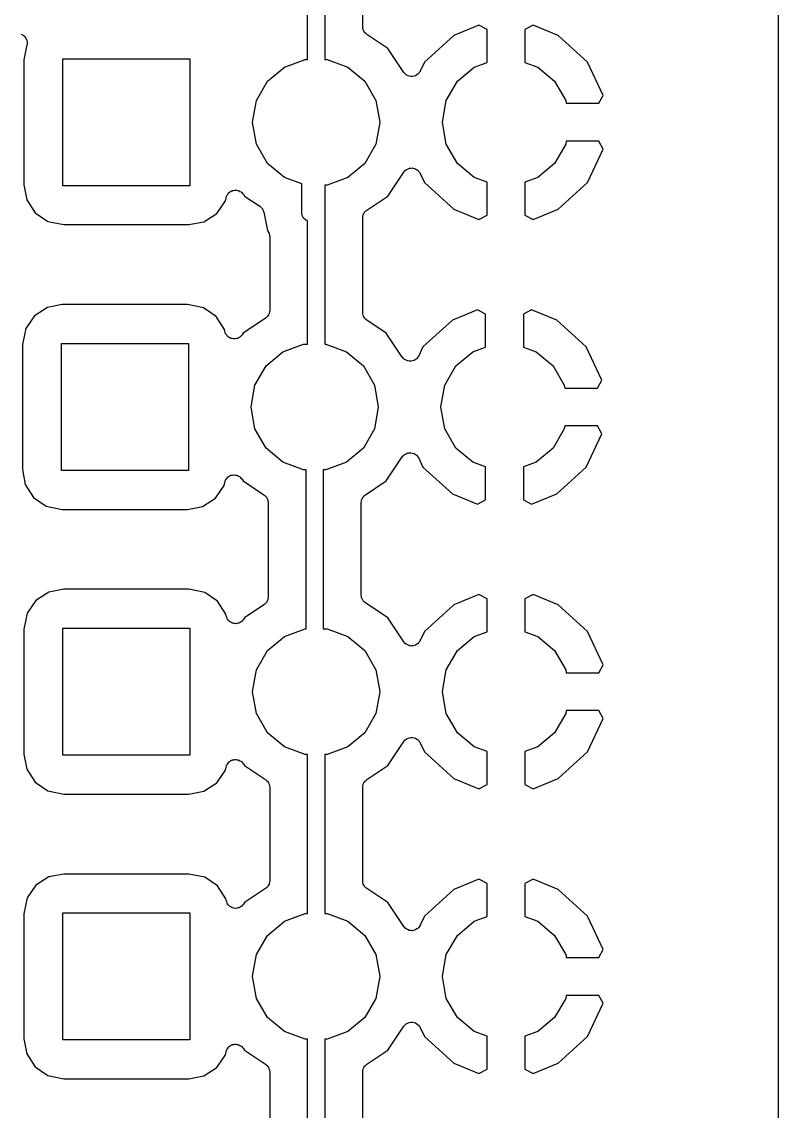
# Model space of a CAD drawing. Extents: x 127.4 to 176.4, y -111.4 to -62.3.
# Drawn here: x 166.32 to 176.44, y -94.51 to -79.93 of the extents above; entities that cross this region are included whole.
import ezdxf

# ---------------------------------------------------------------- set-up
doc = ezdxf.new("R2010")
doc.units = 0
doc.header["$MEASUREMENT"] = 0
doc.layers.add('BLACK', color=7, linetype='CONTINUOUS')

msp = doc.modelspace()

# ---------------------------------------------------------------- linework, layer by layer
at = {"layer": 'Black'}
for p, q in [((176.442, -66.3842), (176.442, -107.607)), ((170.146, -80.4325), (170.146, -79.7673)), ((170.374, -79.72), (170.374, -80.4325)), ((170.882, -79.9928), (170.882, -79.7325)), ((170.885, -80.0104), (170.882, -79.9928)), ((170.887, -80.0283), (170.885, -80.0104)), ((170.889, -80.0321), (170.887, -80.0283)), ((170.89, -80.0362), (170.889, -80.0321)), ((170.899, -80.0517), (170.89, -80.0362)), ((170.907, -80.0678), (170.899, -80.0517)), ((170.91, -80.0708), (170.907, -80.0678)), ((170.912, -80.0744), (170.91, -80.0708)), ((172.437, -79.9715), (172.102, -80.11)), ((172.546, -80.0293), (172.437, -79.9715)), ((172.546, -80.4712), (172.546, -80.0293)), ((173.163, -79.9715), (173.054, -80.0293)), ((173.054, -80.0293), (173.054, -80.4712)), ((173.498, -80.11), (173.163, -79.9715)), ((166.312, -80.0911), (166.33, -80.1018)), ((166.33, -80.1018), (166.347, -80.112)), ((166.347, -80.112), (166.348, -80.1133)), ((166.348, -80.1133), (166.35, -80.1141)), ((166.35, -80.1141), (166.363, -80.1301)), ((166.363, -80.1301), (166.376, -80.1458)), ((166.376, -80.1458), (166.376, -80.1473)), ((166.376, -80.1473), (166.377, -80.1486)), ((166.377, -80.1486), (166.384, -80.168)), ((166.384, -80.168), (166.391, -80.1872)), ((166.391, -80.1872), (166.391, -80.1889)), ((166.391, -80.1889), (166.391, -80.1904)), ((166.391, -80.1904), (166.391, -80.2109)), ((166.391, -80.2109), (166.391, -80.2314)), ((170.926, -80.0859), (170.912, -80.0744)), ((170.939, -80.0983), (170.926, -80.0859)), ((171.218, -80.2853), (170.939, -80.0983)), ((172.102, -80.11), (171.709, -80.4684)), ((173.891, -80.4684), (173.498, -80.11)), ((166.39, -80.2345), (166.35, -80.4356)), ((166.391, -80.2314), (166.39, -80.2329)), ((166.39, -80.2329), (166.39, -80.2345)), ((171.432, -80.605), (171.218, -80.2853)), ((166.35, -80.4356), (166.35, -82.111)), ((166.87, -82.1229), (166.87, -80.4229)), ((166.87, -80.4229), (168.57, -80.4229)), ((168.57, -80.4229), (168.57, -82.1229)), ((169.835, -80.5335), (170.112, -80.4325)), ((170.112, -80.4325), (170.146, -80.4325)), ((170.374, -80.4325), (170.408, -80.4325)), ((170.408, -80.4325), (170.685, -80.5335)), ((171.709, -80.4684), (171.653, -80.5884)), ((172.375, -80.5335), (172.546, -80.4712)), ((173.054, -80.4712), (173.225, -80.5335)), ((174.1, -80.9128), (173.891, -80.4684)), ((169.609, -80.7232), (169.835, -80.5335)), ((170.685, -80.5335), (170.911, -80.7232)), ((171.433, -80.6059), (171.432, -80.605)), ((171.433, -80.607), (171.433, -80.6059)), ((171.448, -80.6217), (171.433, -80.607)), ((171.463, -80.6368), (171.448, -80.6217)), ((171.464, -80.6374), (171.463, -80.6368)), ((171.465, -80.6382), (171.464, -80.6374)), ((171.483, -80.6471), (171.465, -80.6382)), ((171.502, -80.6563), (171.483, -80.6471)), ((171.589, -80.6507), (171.569, -80.6556)), ((171.59, -80.65), (171.589, -80.6507)), ((171.591, -80.6497), (171.59, -80.65)), ((171.608, -80.6378), (171.591, -80.6497)), ((171.626, -80.6261), (171.608, -80.6378)), ((171.627, -80.6245), (171.626, -80.6252)), ((171.626, -80.6252), (171.626, -80.6261)), ((171.639, -80.6074), (171.627, -80.6245)), ((171.652, -80.5906), (171.639, -80.6074)), ((171.653, -80.5884), (171.652, -80.5894)), ((171.652, -80.5894), (171.652, -80.5906)), ((172.149, -80.7232), (172.375, -80.5335)), ((173.225, -80.5335), (173.451, -80.7232)), ((169.461, -80.9789), (169.609, -80.7232)), ((170.911, -80.7232), (171.059, -80.9789)), ((171.503, -80.6565), (171.502, -80.6563)), ((171.504, -80.657), (171.503, -80.6565)), ((171.525, -80.6589), (171.504, -80.657)), ((171.546, -80.6611), (171.525, -80.6589)), ((171.547, -80.6608), (171.546, -80.6611)), ((171.548, -80.661), (171.547, -80.6608)), ((171.569, -80.6556), (171.548, -80.661)), ((172.001, -80.9789), (172.149, -80.7232)), ((173.451, -80.7232), (173.599, -80.9789)), ((174.044, -81.0189), (174.1, -80.9128)), ((169.41, -81.2696), (169.461, -80.9789)), ((171.059, -80.9789), (171.11, -81.2696)), ((171.95, -81.2696), (172.001, -80.9789)), ((173.599, -80.9789), (173.606, -81.0189)), ((173.606, -81.0189), (174.044, -81.0189)), ((169.41, -81.2761), (169.41, -81.2696)), ((169.461, -81.5668), (169.41, -81.2761)), ((171.11, -81.2761), (171.059, -81.5668)), ((171.11, -81.2696), (171.11, -81.2761)), ((171.95, -81.2761), (171.95, -81.2696)), ((172.001, -81.5668), (171.95, -81.2761)), ((173.606, -81.5269), (173.599, -81.5668)), ((174.044, -81.5269), (173.606, -81.5269)), ((174.1, -81.6329), (174.044, -81.5269)), ((169.609, -81.8225), (169.461, -81.5668)), ((171.059, -81.5668), (170.911, -81.8225)), ((172.149, -81.8225), (172.001, -81.5668)), ((173.599, -81.5668), (173.451, -81.8225)), ((173.891, -82.0774), (174.1, -81.6329)), ((169.835, -82.0122), (169.609, -81.8225)), ((170.911, -81.8225), (170.685, -82.0122)), ((171.218, -82.2604), (171.432, -81.9407)), ((171.432, -81.9407), (171.433, -81.9399)), ((171.433, -81.9387), (171.448, -81.924)), ((171.433, -81.9399), (171.433, -81.9387)), ((171.448, -81.924), (171.463, -81.9089)), ((171.463, -81.9089), (171.464, -81.9083)), ((171.464, -81.9083), (171.465, -81.9075)), ((171.465, -81.9075), (171.483, -81.8986)), ((171.483, -81.8986), (171.502, -81.8894)), ((171.502, -81.8894), (171.503, -81.8892)), ((171.503, -81.8892), (171.504, -81.8887)), ((171.504, -81.8887), (171.525, -81.8868)), ((171.525, -81.8868), (171.546, -81.8846)), ((171.546, -81.8846), (171.547, -81.8849)), ((171.547, -81.8849), (171.548, -81.8848)), ((171.548, -81.8848), (171.569, -81.8901)), ((171.569, -81.8901), (171.589, -81.8951)), ((171.589, -81.8951), (171.59, -81.8957)), ((171.59, -81.8957), (171.591, -81.8961)), ((171.591, -81.8961), (171.608, -81.908)), ((171.608, -81.908), (171.626, -81.9196)), ((171.626, -81.9196), (171.626, -81.9206)), ((171.626, -81.9206), (171.627, -81.9213)), ((171.627, -81.9213), (171.639, -81.9383)), ((171.639, -81.9383), (171.652, -81.9551)), ((171.652, -81.9551), (171.652, -81.9563)), ((171.652, -81.9563), (171.653, -81.9573)), ((171.653, -81.9573), (171.709, -82.0774)), ((172.375, -82.0122), (172.149, -81.8225)), ((173.451, -81.8225), (173.225, -82.0122)), ((166.35, -82.111), (166.387, -82.3103)), ((170.066, -82.0962), (169.835, -82.0122)), ((170.066, -82.4821), (170.066, -82.0962)), ((170.685, -82.0122), (170.408, -82.1132)), ((171.709, -82.0774), (172.102, -82.4357)), ((172.546, -82.0745), (172.375, -82.0122)), ((172.546, -82.5164), (172.546, -82.0745)), ((173.225, -82.0122), (173.054, -82.0745)), ((173.054, -82.0745), (173.054, -82.5164)), ((173.498, -82.4357), (173.891, -82.0774)), ((168.57, -82.1229), (166.87, -82.1229)), ((169.062, -82.2669), (169.066, -82.2511)), ((169.066, -82.2511), (169.07, -82.2465)), ((169.07, -82.2465), (169.072, -82.2411)), ((169.072, -82.2411), (169.083, -82.2288)), ((169.083, -82.2288), (169.092, -82.2156)), ((169.092, -82.2156), (169.097, -82.2123)), ((169.097, -82.2123), (169.101, -82.208)), ((169.101, -82.208), (169.115, -82.2002)), ((169.115, -82.2002), (169.129, -82.1911)), ((169.129, -82.1911), (169.135, -82.1897)), ((169.135, -82.1897), (169.14, -82.1869)), ((169.14, -82.1869), (169.156, -82.1845)), ((169.156, -82.1845), (169.172, -82.1806)), ((169.172, -82.1806), (169.178, -82.1812)), ((169.178, -82.1812), (169.183, -82.1804)), ((169.183, -82.1804), (169.199, -82.1836)), ((169.199, -82.1836), (169.216, -82.1854)), ((169.216, -82.1854), (169.221, -82.188)), ((169.221, -82.188), (169.227, -82.1891)), ((169.227, -82.1891), (169.24, -82.1977)), ((169.24, -82.1977), (169.255, -82.2049)), ((169.255, -82.2049), (169.259, -82.2091)), ((169.259, -82.2091), (169.264, -82.2121)), ((169.264, -82.2121), (169.274, -82.2249)), ((169.274, -82.2249), (169.286, -82.2368)), ((169.286, -82.2368), (169.302, -82.2604)), ((170.408, -82.1132), (170.374, -82.1132)), ((170.374, -82.1132), (170.374, -84.2439)), ((166.387, -82.3103), (166.499, -82.4839)), ((168.931, -82.4941), (169.047, -82.3243)), ((169.047, -82.3243), (169.056, -82.2821)), ((169.056, -82.2821), (169.062, -82.2669)), ((169.302, -82.2604), (169.505, -82.3966)), ((169.505, -82.3966), (169.509, -82.4004)), ((169.509, -82.4004), (169.514, -82.4031)), ((169.514, -82.4031), (169.525, -82.4156)), ((170.939, -82.4474), (171.218, -82.2604)), ((166.499, -82.4839), (166.669, -82.5999)), ((168.757, -82.6058), (168.931, -82.4941)), ((169.525, -82.4156), (169.537, -82.4271)), ((169.537, -82.4271), (169.54, -82.4321)), ((169.54, -82.4321), (169.543, -82.4363)), ((169.543, -82.4363), (169.549, -82.4518)), ((169.549, -82.4518), (169.557, -82.4666)), ((169.557, -82.4666), (169.557, -82.4722)), ((169.557, -82.4722), (169.559, -82.4774)), ((169.559, -82.4774), (169.607, -82.7193)), ((170.073, -82.5212), (170.066, -82.4821)), ((170.092, -82.5556), (170.073, -82.5212)), ((170.882, -82.553), (170.885, -82.5353)), ((170.885, -82.5353), (170.887, -82.5174)), ((170.887, -82.5174), (170.889, -82.5137)), ((170.889, -82.5137), (170.89, -82.5095)), ((170.89, -82.5095), (170.899, -82.494)), ((170.899, -82.494), (170.907, -82.4779)), ((170.907, -82.4779), (170.91, -82.475)), ((170.91, -82.475), (170.912, -82.4713)), ((170.912, -82.4713), (170.926, -82.4598)), ((170.926, -82.4598), (170.939, -82.4474)), ((172.102, -82.4357), (172.437, -82.5742)), ((172.437, -82.5742), (172.546, -82.5164)), ((173.054, -82.5164), (173.163, -82.5742)), ((173.163, -82.5742), (173.498, -82.4357)), ((166.669, -82.5999), (166.883, -82.6433)), ((166.883, -82.6433), (168.558, -82.6433)), ((168.558, -82.6433), (168.757, -82.6058)), ((170.123, -82.5811), (170.092, -82.5556)), ((170.146, -82.5894), (170.123, -82.5811)), ((170.146, -84.2439), (170.146, -82.5894)), ((170.882, -83.8175), (170.882, -82.553)), ((169.607, -82.7193), (169.616, -82.7326)), ((169.616, -82.7326), (169.622, -82.7466)), ((169.622, -82.7466), (169.63, -82.7598)), ((169.63, -82.7598), (169.631, -82.7666)), ((169.631, -82.7666), (169.634, -82.773)), ((169.634, -82.773), (169.635, -82.7882)), ((169.635, -82.7882), (169.638, -82.8032)), ((169.638, -82.8032), (169.638, -83.7908)), ((166.862, -83.7138), (166.663, -83.7513)), ((168.537, -83.7138), (166.862, -83.7138)), ((168.751, -83.7572), (168.537, -83.7138)), ((166.663, -83.7513), (166.489, -83.8631)), ((168.921, -83.8732), (168.751, -83.7572)), ((169.621, -83.8498), (169.613, -83.8659)), ((169.63, -83.8343), (169.621, -83.8498)), ((169.631, -83.8301), (169.63, -83.8343)), ((169.633, -83.8264), (169.631, -83.8301)), ((169.635, -83.8085), (169.633, -83.8264)), ((169.638, -83.7908), (169.635, -83.8085)), ((170.885, -83.8352), (170.882, -83.8175)), ((170.887, -83.8531), (170.885, -83.8352)), ((170.889, -83.8568), (170.887, -83.8531)), ((170.89, -83.861), (170.889, -83.8568)), ((170.899, -83.8765), (170.89, -83.861)), ((172.417, -83.783), (172.082, -83.9215)), ((172.526, -83.8407), (172.417, -83.783)), ((172.526, -84.2827), (172.526, -83.8407)), ((173.143, -83.783), (173.034, -83.8407)), ((173.034, -83.8407), (173.034, -84.2827)), ((173.478, -83.9215), (173.143, -83.783)), ((166.489, -83.8631), (166.373, -84.0328)), ((169.033, -84.0468), (168.921, -83.8732)), ((169.581, -83.8964), (169.282, -84.0967)), ((169.594, -83.884), (169.581, -83.8964)), ((169.608, -83.8725), (169.594, -83.884)), ((169.61, -83.8688), (169.608, -83.8725)), ((169.613, -83.8659), (169.61, -83.8688)), ((170.907, -83.8926), (170.899, -83.8765)), ((170.91, -83.8955), (170.907, -83.8926)), ((170.912, -83.8992), (170.91, -83.8955)), ((170.926, -83.9107), (170.912, -83.8992)), ((170.939, -83.9231), (170.926, -83.9107)), ((171.198, -84.0967), (170.939, -83.9231)), ((172.082, -83.9215), (171.689, -84.2798)), ((173.871, -84.2798), (173.478, -83.9215)), ((166.373, -84.0328), (166.33, -84.247)), ((169.037, -84.0702), (169.033, -84.0468)), ((169.043, -84.0863), (169.037, -84.0702)), ((169.048, -84.1029), (169.043, -84.0863)), ((169.051, -84.1069), (169.048, -84.1029)), ((169.053, -84.1115), (169.051, -84.1069)), ((169.064, -84.1246), (169.053, -84.1115)), ((169.074, -84.1385), (169.064, -84.1246)), ((169.078, -84.1412), (169.074, -84.1385)), ((169.082, -84.145), (169.078, -84.1412)), ((169.097, -84.1534), (169.082, -84.145)), ((169.111, -84.163), (169.097, -84.1534)), ((169.237, -84.1492), (169.222, -84.1568)), ((169.241, -84.1456), (169.237, -84.1492)), ((169.245, -84.1431), (169.241, -84.1456)), ((169.256, -84.1298), (169.245, -84.1431)), ((169.268, -84.1173), (169.256, -84.1298)), ((169.282, -84.0967), (169.268, -84.1173)), ((171.412, -84.4164), (171.198, -84.0967)), ((166.33, -84.247), (166.33, -85.9224)), ((166.85, -85.9343), (166.85, -84.2343)), ((166.85, -84.2343), (168.55, -84.2343)), ((168.55, -84.2343), (168.55, -85.9343)), ((169.116, -84.1642), (169.111, -84.163)), ((169.12, -84.1666), (169.116, -84.1642)), ((169.137, -84.1694), (169.12, -84.1666)), ((169.154, -84.1735), (169.137, -84.1694)), ((169.159, -84.1729), (169.154, -84.1735)), ((169.164, -84.1737), (169.159, -84.1729)), ((169.181, -84.1705), (169.164, -84.1737)), ((169.198, -84.1687), (169.181, -84.1705)), ((169.202, -84.1665), (169.198, -84.1687)), ((169.207, -84.1656), (169.202, -84.1665)), ((169.222, -84.1568), (169.207, -84.1656)), ((169.815, -84.3449), (170.092, -84.2439)), ((170.092, -84.2439), (170.146, -84.2439)), ((170.374, -84.2439), (170.388, -84.2439)), ((170.388, -84.2439), (170.665, -84.3449)), ((171.689, -84.2798), (171.633, -84.3998)), ((172.355, -84.3449), (172.526, -84.2827)), ((173.034, -84.2827), (173.205, -84.3449)), ((174.08, -84.7243), (173.871, -84.2798)), ((169.589, -84.5347), (169.815, -84.3449)), ((170.665, -84.3449), (170.891, -84.5347)), ((171.413, -84.4173), (171.412, -84.4164)), ((171.413, -84.4184), (171.413, -84.4173)), ((171.428, -84.4332), (171.413, -84.4184)), ((171.443, -84.4483), (171.428, -84.4332)), ((171.606, -84.4376), (171.588, -84.4492)), ((171.607, -84.4359), (171.606, -84.4366)), ((171.606, -84.4366), (171.606, -84.4376)), ((171.619, -84.4188), (171.607, -84.4359)), ((171.632, -84.402), (171.619, -84.4188)), ((171.633, -84.3998), (171.632, -84.4008)), ((171.632, -84.4008), (171.632, -84.402)), ((172.129, -84.5347), (172.355, -84.3449)), ((173.205, -84.3449), (173.431, -84.5347)), ((169.441, -84.7903), (169.589, -84.5347)), ((170.891, -84.5347), (171.039, -84.7903)), ((171.444, -84.4488), (171.443, -84.4483)), ((171.445, -84.4497), (171.444, -84.4488)), ((171.463, -84.4585), (171.445, -84.4497)), ((171.482, -84.4678), (171.463, -84.4585)), ((171.483, -84.4679), (171.482, -84.4678)), ((171.484, -84.4684), (171.483, -84.4679)), ((171.505, -84.4703), (171.484, -84.4684)), ((171.526, -84.4726), (171.505, -84.4703)), ((171.527, -84.4723), (171.526, -84.4726)), ((171.528, -84.4724), (171.527, -84.4723)), ((171.549, -84.467), (171.528, -84.4724)), ((171.569, -84.4621), (171.549, -84.467)), ((171.57, -84.4614), (171.569, -84.4621)), ((171.571, -84.4611), (171.57, -84.4614)), ((171.588, -84.4492), (171.571, -84.4611)), ((171.981, -84.7903), (172.129, -84.5347)), ((173.431, -84.5347), (173.579, -84.7903)), ((174.024, -84.8303), (174.08, -84.7243)), ((169.39, -85.081), (169.441, -84.7903)), ((171.039, -84.7903), (171.09, -85.081)), ((171.93, -85.081), (171.981, -84.7903)), ((173.579, -84.7903), (173.586, -84.8303)), ((173.586, -84.8303), (174.024, -84.8303)), ((169.39, -85.0875), (169.39, -85.081)), ((169.441, -85.3782), (169.39, -85.0875)), ((171.09, -85.0875), (171.039, -85.3782)), ((171.09, -85.081), (171.09, -85.0875)), ((171.93, -85.0875), (171.93, -85.081)), ((171.981, -85.3782), (171.93, -85.0875)), ((169.589, -85.6339), (169.441, -85.3782)), ((171.039, -85.3782), (170.891, -85.6339)), ((172.129, -85.6339), (171.981, -85.3782)), ((173.579, -85.3782), (173.431, -85.6339)), ((173.586, -85.3383), (173.579, -85.3782)), ((174.024, -85.3383), (173.586, -85.3383)), ((173.871, -85.8888), (174.08, -85.4443)), ((174.08, -85.4443), (174.024, -85.3383)), ((169.815, -85.8237), (169.589, -85.6339)), ((170.891, -85.6339), (170.665, -85.8237)), ((171.198, -86.0719), (171.412, -85.7522)), ((171.412, -85.7522), (171.413, -85.7513)), ((171.413, -85.7502), (171.428, -85.7354)), ((171.413, -85.7513), (171.413, -85.7502)), ((171.428, -85.7354), (171.443, -85.7203)), ((171.443, -85.7203), (171.444, -85.7198)), ((171.444, -85.7198), (171.445, -85.7189)), ((171.445, -85.7189), (171.463, -85.71)), ((171.463, -85.71), (171.482, -85.7008)), ((171.482, -85.7008), (171.483, -85.7007)), ((171.483, -85.7007), (171.484, -85.7001)), ((171.484, -85.7001), (171.505, -85.6983)), ((171.505, -85.6983), (171.526, -85.696)), ((171.526, -85.696), (171.527, -85.6963)), ((171.527, -85.6963), (171.528, -85.6962)), ((171.528, -85.6962), (171.549, -85.7015)), ((171.549, -85.7015), (171.569, -85.7065)), ((171.569, -85.7065), (171.57, -85.7072)), ((171.57, -85.7072), (171.571, -85.7075)), ((171.571, -85.7075), (171.588, -85.7194)), ((171.588, -85.7194), (171.606, -85.731)), ((171.606, -85.731), (171.606, -85.732)), ((171.606, -85.732), (171.607, -85.7327)), ((171.607, -85.7327), (171.619, -85.7497)), ((171.619, -85.7497), (171.632, -85.7666)), ((172.355, -85.8237), (172.129, -85.6339)), ((173.431, -85.6339), (173.205, -85.8237)), ((170.092, -85.9246), (169.815, -85.8237)), ((170.665, -85.8237), (170.388, -85.9246)), ((171.632, -85.7666), (171.632, -85.7677)), ((171.632, -85.7677), (171.633, -85.7687)), ((171.633, -85.7687), (171.689, -85.8888)), ((171.689, -85.8888), (172.082, -86.2471)), ((172.526, -85.8859), (172.355, -85.8237)), ((172.526, -86.3279), (172.526, -85.8859)), ((173.205, -85.8237), (173.034, -85.8859)), ((173.034, -85.8859), (173.034, -86.3279)), ((173.478, -86.2471), (173.871, -85.8888)), ((166.33, -85.9224), (166.367, -86.1217)), ((168.55, -85.9343), (166.85, -85.9343)), ((169.052, -86.0525), (169.063, -86.0402)), ((169.063, -86.0402), (169.072, -86.027)), ((169.072, -86.027), (169.077, -86.0238)), ((169.077, -86.0238), (169.081, -86.0194)), ((169.081, -86.0194), (169.095, -86.0116)), ((169.095, -86.0116), (169.109, -86.0025)), ((169.109, -86.0025), (169.115, -86.0011)), ((169.115, -86.0011), (169.12, -85.9983)), ((169.12, -85.9983), (169.136, -85.9959)), ((169.136, -85.9959), (169.152, -85.992)), ((169.152, -85.992), (169.158, -85.9926)), ((169.158, -85.9926), (169.163, -85.9918)), ((169.163, -85.9918), (169.179, -85.995)), ((169.179, -85.995), (169.196, -85.9968)), ((169.196, -85.9968), (169.201, -85.9994)), ((169.201, -85.9994), (169.207, -86.0005)), ((169.207, -86.0005), (169.22, -86.0091)), ((169.22, -86.0091), (169.235, -86.0163)), ((169.235, -86.0163), (169.239, -86.0205)), ((169.239, -86.0205), (169.244, -86.0235)), ((169.244, -86.0235), (169.254, -86.0364)), ((169.254, -86.0364), (169.266, -86.0482)), ((169.266, -86.0482), (169.282, -86.0719)), ((170.126, -85.9246), (170.092, -85.9246)), ((170.126, -88.0554), (170.126, -85.9246)), ((170.388, -85.9246), (170.354, -85.9246)), ((170.354, -85.9246), (170.354, -88.0554)), ((166.367, -86.1217), (166.479, -86.2954)), ((168.911, -86.3055), (169.027, -86.1358)), ((169.027, -86.1358), (169.036, -86.0935)), ((169.036, -86.0935), (169.042, -86.0783)), ((169.042, -86.0783), (169.046, -86.0626)), ((169.046, -86.0626), (169.05, -86.0579)), ((169.05, -86.0579), (169.052, -86.0525)), ((169.282, -86.0719), (169.561, -86.2588)), ((170.919, -86.2588), (171.198, -86.0719)), ((166.479, -86.2954), (166.649, -86.4113)), ((168.737, -86.4172), (168.911, -86.3055)), ((169.561, -86.2588), (169.574, -86.2712)), ((169.574, -86.2712), (169.588, -86.2828)), ((169.588, -86.2828), (169.59, -86.2864)), ((169.59, -86.2864), (169.593, -86.2893)), ((169.593, -86.2893), (169.601, -86.3054)), ((169.601, -86.3054), (169.61, -86.321)), ((169.61, -86.321), (169.611, -86.3251)), ((169.611, -86.3251), (169.613, -86.3289)), ((169.613, -86.3289), (169.615, -86.3467)), ((170.865, -86.3467), (170.867, -86.3288)), ((170.867, -86.3288), (170.869, -86.3251)), ((170.869, -86.3251), (170.87, -86.321)), ((170.87, -86.321), (170.879, -86.3054)), ((170.879, -86.3054), (170.887, -86.2893)), ((170.887, -86.2893), (170.89, -86.2864)), ((170.89, -86.2864), (170.892, -86.2828)), ((170.892, -86.2828), (170.906, -86.2712)), ((170.906, -86.2712), (170.919, -86.2588)), ((172.082, -86.2471), (172.417, -86.3856)), ((172.417, -86.3856), (172.526, -86.3279)), ((173.034, -86.3279), (173.143, -86.3856)), ((173.143, -86.3856), (173.478, -86.2471)), ((166.649, -86.4113), (166.863, -86.4547)), ((166.863, -86.4547), (168.538, -86.4547)), ((168.538, -86.4547), (168.737, -86.4172)), ((169.615, -86.3467), (169.618, -86.3644)), ((169.618, -86.3644), (169.618, -87.629)), ((170.862, -86.3644), (170.865, -86.3467)), ((170.862, -87.6022), (170.862, -86.3644)), ((166.683, -87.5628), (166.509, -87.6745)), ((166.882, -87.5253), (166.683, -87.5628)), ((168.557, -87.5253), (166.882, -87.5253)), ((168.771, -87.5686), (168.557, -87.5253)), ((168.941, -87.6846), (168.771, -87.5686)), ((169.615, -87.6467), (169.613, -87.6645)), ((169.618, -87.629), (169.615, -87.6467)), ((170.865, -87.6199), (170.862, -87.6022)), ((170.867, -87.6378), (170.865, -87.6199)), ((170.869, -87.6415), (170.867, -87.6378)), ((170.87, -87.6457), (170.869, -87.6415)), ((170.879, -87.6612), (170.87, -87.6457)), ((172.437, -87.5944), (172.102, -87.7329)), ((172.546, -87.6521), (172.437, -87.5944)), ((172.546, -88.0941), (172.546, -87.6521)), ((173.163, -87.5944), (173.054, -87.6521)), ((173.054, -87.6521), (173.054, -88.0941)), ((173.498, -87.7329), (173.163, -87.5944)), ((166.509, -87.6745), (166.393, -87.8442)), ((169.053, -87.8583), (168.941, -87.6846)), ((169.561, -87.7346), (169.302, -87.9081)), ((169.574, -87.7221), (169.561, -87.7346)), ((169.588, -87.7106), (169.574, -87.7221)), ((169.59, -87.707), (169.588, -87.7106)), ((169.593, -87.7041), (169.59, -87.707)), ((169.601, -87.688), (169.593, -87.7041)), ((169.61, -87.6724), (169.601, -87.688)), ((169.611, -87.6683), (169.61, -87.6724)), ((169.613, -87.6645), (169.611, -87.6683)), ((170.887, -87.6773), (170.879, -87.6612)), ((170.89, -87.6802), (170.887, -87.6773)), ((170.892, -87.6839), (170.89, -87.6802)), ((170.906, -87.6954), (170.892, -87.6839)), ((170.919, -87.7078), (170.906, -87.6954)), ((171.218, -87.9081), (170.919, -87.7078)), ((172.102, -87.7329), (171.709, -88.0912)), ((173.891, -88.0912), (173.498, -87.7329)), ((166.393, -87.8442), (166.35, -88.0584)), ((169.057, -87.8816), (169.053, -87.8583)), ((169.063, -87.8978), (169.057, -87.8816)), ((169.068, -87.9143), (169.063, -87.8978)), ((169.071, -87.9183), (169.068, -87.9143)), ((169.073, -87.9229), (169.071, -87.9183)), ((169.084, -87.936), (169.073, -87.9229)), ((169.094, -87.9499), (169.084, -87.936)), ((169.276, -87.9412), (169.265, -87.9545)), ((169.288, -87.9287), (169.276, -87.9412)), ((169.302, -87.9081), (169.288, -87.9287)), ((171.432, -88.2278), (171.218, -87.9081)), ((166.35, -88.0584), (166.35, -89.7339)), ((166.87, -89.7457), (166.87, -88.0457)), ((166.87, -88.0457), (168.57, -88.0457)), ((168.57, -88.0457), (168.57, -89.7457)), ((169.098, -87.9526), (169.094, -87.9499)), ((169.102, -87.9564), (169.098, -87.9526)), ((169.117, -87.9648), (169.102, -87.9564)), ((169.131, -87.9744), (169.117, -87.9648)), ((169.136, -87.9756), (169.131, -87.9744)), ((169.14, -87.978), (169.136, -87.9756)), ((169.157, -87.9808), (169.14, -87.978)), ((169.174, -87.9849), (169.157, -87.9808)), ((169.179, -87.9844), (169.174, -87.9849)), ((169.184, -87.9852), (169.179, -87.9844)), ((169.201, -87.982), (169.184, -87.9852)), ((169.218, -87.9801), (169.201, -87.982)), ((169.222, -87.9779), (169.218, -87.9801)), ((169.227, -87.977), (169.222, -87.9779)), ((169.242, -87.9682), (169.227, -87.977)), ((169.257, -87.9606), (169.242, -87.9682)), ((169.261, -87.957), (169.257, -87.9606)), ((169.265, -87.9545), (169.261, -87.957)), ((169.835, -88.1563), (170.112, -88.0554)), ((170.112, -88.0554), (170.126, -88.0554)), ((170.354, -88.0554), (170.408, -88.0554)), ((170.408, -88.0554), (170.685, -88.1563)), ((171.709, -88.0912), (171.653, -88.2113)), ((174.1, -88.5357), (173.891, -88.0912)), ((169.609, -88.3461), (169.835, -88.1563)), ((170.685, -88.1563), (170.911, -88.3461)), ((171.433, -88.2287), (171.432, -88.2278)), ((171.433, -88.2298), (171.433, -88.2287)), ((171.448, -88.2446), (171.433, -88.2298)), ((171.639, -88.2303), (171.627, -88.2473)), ((171.652, -88.2134), (171.639, -88.2303)), ((171.653, -88.2113), (171.652, -88.2123)), ((171.652, -88.2123), (171.652, -88.2134)), ((172.149, -88.3461), (172.375, -88.1563)), ((172.375, -88.1563), (172.546, -88.0941)), ((173.054, -88.0941), (173.225, -88.1563)), ((173.225, -88.1563), (173.451, -88.3461)), ((169.461, -88.6017), (169.609, -88.3461)), ((170.911, -88.3461), (171.059, -88.6017)), ((171.463, -88.2597), (171.448, -88.2446)), ((171.464, -88.2602), (171.463, -88.2597)), ((171.465, -88.2611), (171.464, -88.2602)), ((171.483, -88.27), (171.465, -88.2611)), ((171.502, -88.2792), (171.483, -88.27)), ((171.503, -88.2793), (171.502, -88.2792)), ((171.504, -88.2798), (171.503, -88.2793)), ((171.525, -88.2817), (171.504, -88.2798)), ((171.546, -88.284), (171.525, -88.2817)), ((171.547, -88.2837), (171.546, -88.284)), ((171.548, -88.2838), (171.547, -88.2837)), ((171.569, -88.2785), (171.548, -88.2838)), ((171.589, -88.2735), (171.569, -88.2785)), ((171.59, -88.2728), (171.589, -88.2735)), ((171.591, -88.2725), (171.59, -88.2728)), ((171.608, -88.2606), (171.591, -88.2725)), ((171.626, -88.249), (171.608, -88.2606)), ((171.627, -88.2473), (171.626, -88.248)), ((171.626, -88.248), (171.626, -88.249)), ((172.001, -88.6017), (172.149, -88.3461)), ((173.451, -88.3461), (173.599, -88.6017)), ((169.41, -88.8925), (169.461, -88.6017)), ((171.059, -88.6017), (171.11, -88.8925)), ((171.95, -88.8925), (172.001, -88.6017)), ((173.599, -88.6017), (173.606, -88.6417)), ((173.606, -88.6417), (174.044, -88.6417)), ((174.044, -88.6417), (174.1, -88.5357)), ((169.41, -88.899), (169.41, -88.8925)), ((169.461, -89.1897), (169.41, -88.899)), ((171.11, -88.899), (171.059, -89.1897)), ((171.11, -88.8925), (171.11, -88.899)), ((171.95, -88.899), (171.95, -88.8925)), ((172.001, -89.1897), (171.95, -88.899)), ((169.609, -89.4453), (169.461, -89.1897)), ((171.059, -89.1897), (170.911, -89.4453)), ((172.149, -89.4453), (172.001, -89.1897)), ((173.599, -89.1897), (173.451, -89.4453)), ((173.606, -89.1497), (173.599, -89.1897)), ((174.044, -89.1497), (173.606, -89.1497)), ((173.891, -89.7002), (174.1, -89.2557)), ((174.1, -89.2557), (174.044, -89.1497)), ((169.835, -89.6351), (169.609, -89.4453)), ((170.911, -89.4453), (170.685, -89.6351)), ((171.433, -89.5616), (171.448, -89.5468)), ((171.448, -89.5468), (171.463, -89.5317)), ((171.463, -89.5317), (171.464, -89.5312)), ((171.464, -89.5312), (171.465, -89.5303)), ((171.465, -89.5303), (171.483, -89.5215)), ((171.483, -89.5215), (171.502, -89.5122)), ((171.502, -89.5122), (171.503, -89.5121)), ((171.503, -89.5121), (171.504, -89.5116)), ((171.504, -89.5116), (171.525, -89.5097)), ((171.525, -89.5097), (171.546, -89.5074)), ((171.546, -89.5074), (171.547, -89.5077)), ((171.547, -89.5077), (171.548, -89.5076)), ((171.548, -89.5076), (171.569, -89.513)), ((171.569, -89.513), (171.589, -89.5179)), ((171.589, -89.5179), (171.59, -89.5186)), ((171.59, -89.5186), (171.591, -89.5189)), ((171.591, -89.5189), (171.608, -89.5308)), ((171.608, -89.5308), (171.626, -89.5424)), ((171.626, -89.5424), (171.626, -89.5434)), ((171.626, -89.5434), (171.627, -89.5441)), ((171.627, -89.5441), (171.639, -89.5612)), ((172.375, -89.6351), (172.149, -89.4453)), ((173.451, -89.4453), (173.225, -89.6351)), ((170.112, -89.736), (169.835, -89.6351)), ((170.685, -89.6351), (170.408, -89.736)), ((171.218, -89.8833), (171.432, -89.5636)), ((171.432, -89.5636), (171.433, -89.5627)), ((171.433, -89.5627), (171.433, -89.5616)), ((171.639, -89.5612), (171.652, -89.578)), ((171.652, -89.578), (171.652, -89.5792)), ((171.652, -89.5792), (171.653, -89.5802)), ((171.653, -89.5802), (171.709, -89.7002)), ((172.546, -89.6973), (172.375, -89.6351)), ((173.225, -89.6351), (173.054, -89.6973)), ((166.35, -89.7339), (166.387, -89.9332)), ((168.57, -89.7457), (166.87, -89.7457)), ((169.083, -89.8516), (169.092, -89.8384)), ((169.092, -89.8384), (169.097, -89.8352)), ((169.097, -89.8352), (169.101, -89.8309)), ((169.101, -89.8309), (169.115, -89.823)), ((169.115, -89.823), (169.129, -89.8139)), ((169.129, -89.8139), (169.135, -89.8125)), ((169.135, -89.8125), (169.14, -89.8098)), ((169.14, -89.8098), (169.156, -89.8073)), ((169.156, -89.8073), (169.172, -89.8034)), ((169.172, -89.8034), (169.178, -89.8041)), ((169.178, -89.8041), (169.183, -89.8032)), ((169.183, -89.8032), (169.199, -89.8065)), ((169.199, -89.8065), (169.216, -89.8082)), ((169.216, -89.8082), (169.221, -89.8108)), ((169.221, -89.8108), (169.227, -89.812)), ((169.227, -89.812), (169.24, -89.8205)), ((169.24, -89.8205), (169.255, -89.8278)), ((169.255, -89.8278), (169.259, -89.8319)), ((169.259, -89.8319), (169.264, -89.835)), ((169.264, -89.835), (169.274, -89.8478)), ((170.146, -89.736), (170.112, -89.736)), ((170.146, -91.8668), (170.146, -89.736)), ((170.408, -89.736), (170.374, -89.736)), ((170.374, -89.736), (170.374, -91.8668)), ((171.709, -89.7002), (172.102, -90.0585)), ((172.546, -90.1393), (172.546, -89.6973)), ((173.054, -89.6973), (173.054, -90.1393)), ((173.498, -90.0585), (173.891, -89.7002)), ((166.387, -89.9332), (166.499, -90.1068)), ((168.931, -90.1169), (169.047, -89.9472)), ((169.047, -89.9472), (169.056, -89.905)), ((169.056, -89.905), (169.062, -89.8897)), ((169.062, -89.8897), (169.066, -89.874)), ((169.066, -89.874), (169.07, -89.8693)), ((169.07, -89.8693), (169.072, -89.8639)), ((169.072, -89.8639), (169.083, -89.8516)), ((169.274, -89.8478), (169.286, -89.8596)), ((169.286, -89.8596), (169.302, -89.8833)), ((169.302, -89.8833), (169.581, -90.0702)), ((170.939, -90.0702), (171.218, -89.8833)), ((166.499, -90.1068), (166.669, -90.2228)), ((168.757, -90.2287), (168.931, -90.1169)), ((169.581, -90.0702), (169.594, -90.0826)), ((169.594, -90.0826), (169.608, -90.0942)), ((169.608, -90.0942), (169.61, -90.0978)), ((169.61, -90.0978), (169.613, -90.1007)), ((169.613, -90.1007), (169.621, -90.1168)), ((169.621, -90.1168), (169.63, -90.1324)), ((169.63, -90.1324), (169.631, -90.1365)), ((170.889, -90.1365), (170.89, -90.1324)), ((170.89, -90.1324), (170.899, -90.1168)), ((170.899, -90.1168), (170.907, -90.1007)), ((170.907, -90.1007), (170.91, -90.0978)), ((170.91, -90.0978), (170.912, -90.0942)), ((170.912, -90.0942), (170.926, -90.0826)), ((170.926, -90.0826), (170.939, -90.0702)), ((172.102, -90.0585), (172.437, -90.197)), ((173.163, -90.197), (173.498, -90.0585)), ((166.669, -90.2228), (166.883, -90.2662)), ((166.883, -90.2662), (168.558, -90.2662)), ((168.558, -90.2662), (168.757, -90.2287)), ((169.631, -90.1365), (169.633, -90.1403)), ((169.633, -90.1403), (169.635, -90.1581)), ((169.635, -90.1581), (169.638, -90.1758)), ((169.638, -90.1758), (169.638, -91.427)), ((170.882, -90.1758), (170.885, -90.1581)), ((170.882, -91.427), (170.882, -90.1758)), ((170.885, -90.1581), (170.887, -90.1403)), ((170.887, -90.1403), (170.889, -90.1365)), ((172.437, -90.197), (172.546, -90.1393)), ((173.054, -90.1393), (173.163, -90.197)), ((166.683, -91.3742), (166.509, -91.4859)), ((166.882, -91.3367), (166.683, -91.3742)), ((168.557, -91.3367), (166.882, -91.3367)), ((168.771, -91.3801), (168.557, -91.3367)), ((168.941, -91.4961), (168.771, -91.3801)), ((169.635, -91.4447), (169.633, -91.4626)), ((169.638, -91.427), (169.635, -91.4447)), ((170.885, -91.4447), (170.882, -91.427)), ((170.887, -91.4626), (170.885, -91.4447)), ((172.437, -91.4058), (172.102, -91.5443)), ((172.546, -91.4636), (172.437, -91.4058)), ((173.163, -91.4058), (173.054, -91.4636)), ((173.498, -91.5443), (173.163, -91.4058)), ((166.509, -91.4859), (166.393, -91.6557)), ((169.053, -91.6697), (168.941, -91.4961)), ((169.581, -91.5326), (169.302, -91.7196)), ((169.594, -91.5202), (169.581, -91.5326)), ((169.608, -91.5087), (169.594, -91.5202)), ((169.61, -91.505), (169.608, -91.5087)), ((169.613, -91.5021), (169.61, -91.505)), ((169.621, -91.486), (169.613, -91.5021)), ((169.63, -91.4705), (169.621, -91.486)), ((169.631, -91.4663), (169.63, -91.4705)), ((169.633, -91.4626), (169.631, -91.4663)), ((170.889, -91.4663), (170.887, -91.4626)), ((170.89, -91.4705), (170.889, -91.4663)), ((170.899, -91.486), (170.89, -91.4705)), ((170.907, -91.5021), (170.899, -91.486)), ((170.91, -91.505), (170.907, -91.5021)), ((170.912, -91.5087), (170.91, -91.505)), ((170.926, -91.5202), (170.912, -91.5087)), ((170.939, -91.5326), (170.926, -91.5202)), ((171.218, -91.7196), (170.939, -91.5326)), ((172.102, -91.5443), (171.709, -91.9026)), ((172.546, -91.9055), (172.546, -91.4636)), ((173.054, -91.4636), (173.054, -91.9055)), ((173.891, -91.9026), (173.498, -91.5443)), ((166.393, -91.6557), (166.35, -91.8699)), ((169.057, -91.6931), (169.053, -91.6697)), ((169.063, -91.7092), (169.057, -91.6931)), ((169.068, -91.7258), (169.063, -91.7092)), ((169.071, -91.7297), (169.068, -91.7258)), ((169.073, -91.7343), (169.071, -91.7297)), ((169.084, -91.7474), (169.073, -91.7343)), ((169.302, -91.7196), (169.288, -91.7401)), ((171.432, -92.0392), (171.218, -91.7196)), ((166.35, -91.8699), (166.35, -93.5453)), ((166.87, -93.5571), (166.87, -91.8571)), ((166.87, -91.8571), (168.57, -91.8571)), ((168.57, -91.8571), (168.57, -93.5571)), ((169.094, -91.7613), (169.084, -91.7474)), ((169.098, -91.7641), (169.094, -91.7613)), ((169.102, -91.7678), (169.098, -91.7641)), ((169.117, -91.7763), (169.102, -91.7678)), ((169.131, -91.7858), (169.117, -91.7763)), ((169.136, -91.787), (169.131, -91.7858)), ((169.14, -91.7894), (169.136, -91.787)), ((169.157, -91.7922), (169.14, -91.7894)), ((169.174, -91.7963), (169.157, -91.7922)), ((169.179, -91.7958), (169.174, -91.7963)), ((169.184, -91.7966), (169.179, -91.7958)), ((169.201, -91.7934), (169.184, -91.7966)), ((169.218, -91.7915), (169.201, -91.7934)), ((169.222, -91.7893), (169.218, -91.7915)), ((169.227, -91.7884), (169.222, -91.7893)), ((169.242, -91.7796), (169.227, -91.7884)), ((169.257, -91.772), (169.242, -91.7796)), ((169.261, -91.7685), (169.257, -91.772)), ((169.265, -91.7659), (169.261, -91.7685)), ((169.276, -91.7526), (169.265, -91.7659)), ((169.288, -91.7401), (169.276, -91.7526)), ((169.835, -91.9678), (170.112, -91.8668)), ((170.112, -91.8668), (170.146, -91.8668)), ((170.374, -91.8668), (170.408, -91.8668)), ((170.408, -91.8668), (170.685, -91.9678)), ((169.609, -92.1575), (169.835, -91.9678)), ((170.685, -91.9678), (170.911, -92.1575)), ((171.652, -92.0249), (171.639, -92.0417)), ((171.653, -92.0227), (171.652, -92.0237)), ((171.652, -92.0237), (171.652, -92.0249)), ((171.709, -91.9026), (171.653, -92.0227)), ((172.149, -92.1575), (172.375, -91.9678)), ((172.375, -91.9678), (172.546, -91.9055)), ((173.054, -91.9055), (173.225, -91.9678)), ((173.225, -91.9678), (173.451, -92.1575)), ((174.1, -92.3471), (173.891, -91.9026)), ((169.461, -92.4132), (169.609, -92.1575)), ((170.911, -92.1575), (171.059, -92.4132)), ((171.433, -92.0401), (171.432, -92.0392)), ((171.433, -92.0413), (171.433, -92.0401)), ((171.448, -92.056), (171.433, -92.0413)), ((171.463, -92.0711), (171.448, -92.056)), ((171.464, -92.0717), (171.463, -92.0711)), ((171.465, -92.0725), (171.464, -92.0717)), ((171.483, -92.0814), (171.465, -92.0725)), ((171.502, -92.0906), (171.483, -92.0814)), ((171.503, -92.0908), (171.502, -92.0906)), ((171.504, -92.0913), (171.503, -92.0908)), ((171.525, -92.0932), (171.504, -92.0913)), ((171.546, -92.0954), (171.525, -92.0932)), ((171.547, -92.0951), (171.546, -92.0954)), ((171.548, -92.0952), (171.547, -92.0951)), ((171.569, -92.0899), (171.548, -92.0952)), ((171.589, -92.0849), (171.569, -92.0899)), ((171.59, -92.0843), (171.589, -92.0849)), ((171.591, -92.0839), (171.59, -92.0843)), ((171.608, -92.072), (171.591, -92.0839)), ((171.626, -92.0604), (171.608, -92.072)), ((171.627, -92.0587), (171.626, -92.0594)), ((171.626, -92.0594), (171.626, -92.0604)), ((171.639, -92.0417), (171.627, -92.0587)), ((172.001, -92.4132), (172.149, -92.1575)), ((173.451, -92.1575), (173.599, -92.4132)), ((169.41, -92.7039), (169.461, -92.4132)), ((171.059, -92.4132), (171.11, -92.7039)), ((171.95, -92.7039), (172.001, -92.4132)), ((173.599, -92.4132), (173.606, -92.4531)), ((173.606, -92.4531), (174.044, -92.4531)), ((174.044, -92.4531), (174.1, -92.3471)), ((169.41, -92.7104), (169.41, -92.7039)), ((169.461, -93.0011), (169.41, -92.7104)), ((171.11, -92.7104), (171.059, -93.0011)), ((171.11, -92.7039), (171.11, -92.7104)), ((171.95, -92.7104), (171.95, -92.7039)), ((172.001, -93.0011), (171.95, -92.7104)), ((169.609, -93.2568), (169.461, -93.0011)), ((171.059, -93.0011), (170.911, -93.2568)), ((172.149, -93.2568), (172.001, -93.0011)), ((173.599, -93.0011), (173.451, -93.2568)), ((173.606, -92.9611), (173.599, -93.0011)), ((174.044, -92.9611), (173.606, -92.9611)), ((174.1, -93.0672), (174.044, -92.9611)), ((173.891, -93.5116), (174.1, -93.0672)), ((169.835, -93.4465), (169.609, -93.2568)), ((170.911, -93.2568), (170.685, -93.4465)), ((171.463, -93.3432), (171.464, -93.3426)), ((171.464, -93.3426), (171.465, -93.3418)), ((171.465, -93.3418), (171.483, -93.3329)), ((171.483, -93.3329), (171.502, -93.3237)), ((171.502, -93.3237), (171.503, -93.3235)), ((171.503, -93.3235), (171.504, -93.323)), ((171.504, -93.323), (171.525, -93.3211)), ((171.525, -93.3211), (171.546, -93.3189)), ((171.546, -93.3189), (171.547, -93.3192)), ((171.547, -93.3192), (171.548, -93.319)), ((171.548, -93.319), (171.569, -93.3244)), ((171.569, -93.3244), (171.589, -93.3293)), ((171.589, -93.3293), (171.59, -93.33)), ((171.59, -93.33), (171.591, -93.3303)), ((171.591, -93.3303), (171.608, -93.3422)), ((171.608, -93.3422), (171.626, -93.3538)), ((172.375, -93.4465), (172.149, -93.2568)), ((173.451, -93.2568), (173.225, -93.4465)), ((170.112, -93.5475), (169.835, -93.4465)), ((170.685, -93.4465), (170.408, -93.5475)), ((171.218, -93.6947), (171.432, -93.375)), ((171.432, -93.375), (171.433, -93.3741)), ((171.433, -93.373), (171.448, -93.3582)), ((171.433, -93.3741), (171.433, -93.373)), ((171.448, -93.3582), (171.463, -93.3432)), ((171.626, -93.3538), (171.626, -93.3548)), ((171.626, -93.3548), (171.627, -93.3555)), ((171.627, -93.3555), (171.639, -93.3726)), ((171.639, -93.3726), (171.652, -93.3894)), ((171.652, -93.3894), (171.652, -93.3906)), ((171.652, -93.3906), (171.653, -93.3916)), ((171.653, -93.3916), (171.709, -93.5116)), ((172.546, -93.5087), (172.375, -93.4465)), ((173.225, -93.4465), (173.054, -93.5087)), ((166.35, -93.5453), (166.387, -93.7446)), ((168.57, -93.5571), (166.87, -93.5571)), ((169.101, -93.6423), (169.115, -93.6345)), ((169.115, -93.6345), (169.129, -93.6254)), ((169.129, -93.6254), (169.135, -93.624)), ((169.135, -93.624), (169.14, -93.6212)), ((169.14, -93.6212), (169.156, -93.6188)), ((169.156, -93.6188), (169.172, -93.6149)), ((169.172, -93.6149), (169.178, -93.6155)), ((169.178, -93.6155), (169.183, -93.6146)), ((169.183, -93.6146), (169.199, -93.6179)), ((169.199, -93.6179), (169.216, -93.6197)), ((169.216, -93.6197), (169.221, -93.6222)), ((169.221, -93.6222), (169.227, -93.6234)), ((169.227, -93.6234), (169.24, -93.6319)), ((169.24, -93.6319), (169.255, -93.6392)), ((170.146, -93.5475), (170.112, -93.5475)), ((170.146, -93.9092), (170.146, -93.5475)), ((170.408, -93.5475), (170.374, -93.5475)), ((170.374, -93.5475), (170.374, -93.9092)), ((171.709, -93.5116), (172.102, -93.87)), ((172.546, -93.9507), (172.546, -93.5087)), ((173.054, -93.5087), (173.054, -93.9507)), ((173.498, -93.87), (173.891, -93.5116)), ((166.387, -93.7446), (166.499, -93.9182)), ((168.931, -93.9283), (169.047, -93.7586)), ((169.047, -93.7586), (169.056, -93.7164)), ((169.056, -93.7164), (169.062, -93.7012)), ((169.062, -93.7012), (169.066, -93.6854)), ((169.066, -93.6854), (169.07, -93.6807)), ((169.07, -93.6807), (169.072, -93.6753)), ((169.072, -93.6753), (169.083, -93.6631)), ((169.083, -93.6631), (169.092, -93.6499)), ((169.092, -93.6499), (169.097, -93.6466)), ((169.097, -93.6466), (169.101, -93.6423)), ((169.255, -93.6392), (169.259, -93.6434)), ((169.259, -93.6434), (169.264, -93.6464)), ((169.264, -93.6464), (169.274, -93.6592)), ((169.274, -93.6592), (169.286, -93.671)), ((169.286, -93.671), (169.302, -93.6947)), ((169.302, -93.6947), (169.581, -93.8816)), ((170.939, -93.8816), (171.218, -93.6947)), ((166.499, -93.9182), (166.669, -94.0342)), ((169.581, -93.8816), (169.594, -93.8941)), ((169.594, -93.8941), (169.608, -93.9056)), ((169.608, -93.9056), (169.61, -93.9092)), ((169.61, -93.9092), (169.613, -93.9121)), ((169.613, -93.9121), (169.621, -93.9283)), ((170.146, -95.6782), (170.146, -93.9092)), ((170.374, -93.9092), (170.374, -95.6782)), ((170.899, -93.9283), (170.907, -93.9121)), ((170.907, -93.9121), (170.91, -93.9092)), ((170.91, -93.9092), (170.912, -93.9056)), ((170.912, -93.9056), (170.926, -93.8941)), ((170.926, -93.8941), (170.939, -93.8816)), ((172.102, -93.87), (172.437, -94.0085)), ((173.163, -94.0085), (173.498, -93.87)), ((166.669, -94.0342), (166.883, -94.0776)), ((168.558, -94.0776), (168.757, -94.0401)), ((168.757, -94.0401), (168.931, -93.9283)), ((169.621, -93.9283), (169.63, -93.9438)), ((169.63, -93.9438), (169.631, -93.9479)), ((169.631, -93.9479), (169.633, -93.9517)), ((169.633, -93.9517), (169.635, -93.9696)), ((169.635, -93.9696), (169.638, -93.9872)), ((169.638, -93.9872), (169.638, -95.2385)), ((170.882, -93.9872), (170.885, -93.9696)), ((170.882, -95.2385), (170.882, -93.9872)), ((170.885, -93.9696), (170.887, -93.9517)), ((170.887, -93.9517), (170.889, -93.9479)), ((170.889, -93.9479), (170.89, -93.9438)), ((170.89, -93.9438), (170.899, -93.9283)), ((172.437, -94.0085), (172.546, -93.9507)), ((173.054, -93.9507), (173.163, -94.0085)), ((166.883, -94.0776), (168.558, -94.0776))]:
    msp.add_line(p, q, dxfattribs=at)

doc.saveas('drawing.dxf')
